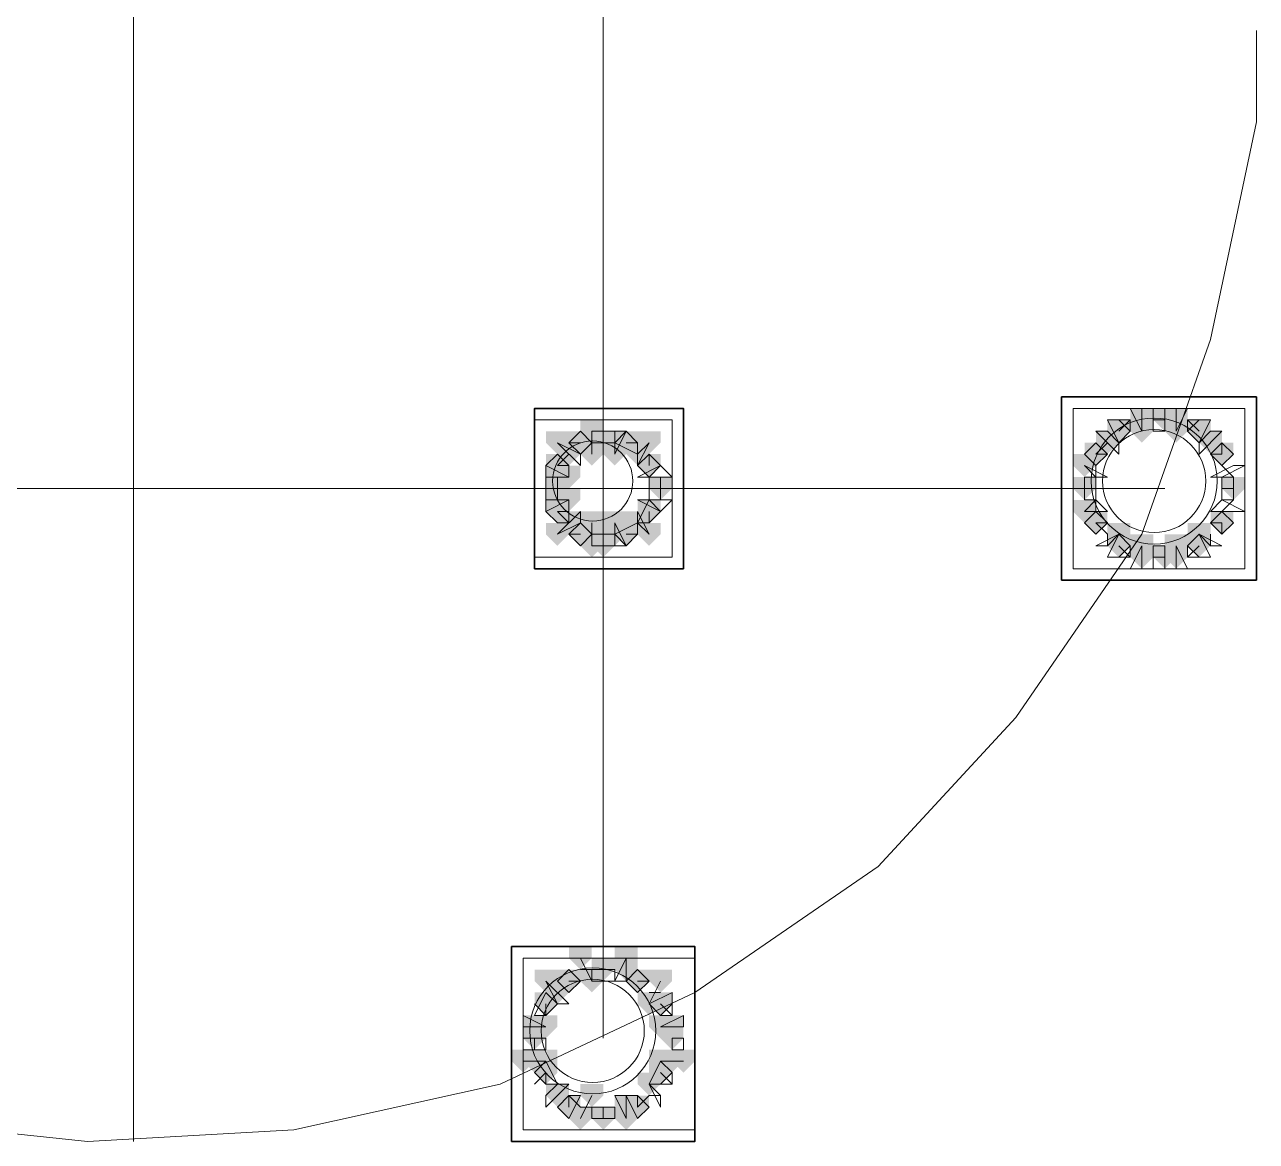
# Model space of a CAD drawing. Header units: millimetres. Extents: x 2315 to 4619, y 1334 to 1897.
# Drawn here: x 3989.43 to 3996, y 1535.71 to 1541.67 of the extents above; entities that cross this region are included whole.
import ezdxf

# ---------------------------------------------------------------- set-up
doc = ezdxf.new("R2010")
doc.units = ezdxf.units.MM
for name, color, linetype, true_color in [('PDF_10', 7, 'Continuous', 0x00b85c), ('PDF_AXIS', 7, 'Continuous', 0x00b85c), ('PDF_柱构件', 7, 'Continuous', 0x00b85c), ('PDF_转运站初步方案', 7, 'Continuous', 0x00b85c)]:
    doc.layers.add(name, color=color, linetype=linetype, true_color=true_color)
doc.layers.add('PDF_中心线层', color=1, linetype='Continuous')
doc.layers.add('PDF_粗实线层', color=7, linetype='Continuous')

msp = doc.modelspace()

# ---------------------------------------------------------------- hatches: boundary and pattern name
at = {"layer": 'PDF_10', "transparency": 33554559}
for points in [[(3995.509, 1539.6195), (3995.448, 1539.6195), (3995.448, 1539.5584), (3995.509, 1539.4974), (3995.5701, 1539.5584), (3995.5701, 1539.6195)], [(3995.509, 1539.6195), (3995.448, 1539.6195), (3995.448, 1539.5584), (3995.509, 1539.4974), (3995.5701, 1539.5584), (3995.5701, 1539.6195)], [(3995.2647, 1539.5584), (3995.2036, 1539.5584), (3995.2036, 1539.4974), (3995.2647, 1539.4363), (3995.3258, 1539.4974), (3995.3258, 1539.5584)], [(3995.2647, 1539.5584), (3995.2036, 1539.5584), (3995.2036, 1539.4974), (3995.2647, 1539.4363), (3995.3258, 1539.4974), (3995.3258, 1539.5584)], [(3995.6923, 1539.5584), (3995.6312, 1539.5584), (3995.6312, 1539.4974), (3995.6923, 1539.4363), (3995.7534, 1539.4974), (3995.7534, 1539.5584)], [(3995.6923, 1539.5584), (3995.6312, 1539.5584), (3995.6312, 1539.4974), (3995.6923, 1539.4363), (3995.7534, 1539.4974), (3995.7534, 1539.5584)], [(3992.3939, 1539.4974), (3992.3328, 1539.4974), (3992.3328, 1539.4363), (3992.3939, 1539.3752), (3992.455, 1539.4363), (3992.455, 1539.4974)], [(3992.3939, 1539.4974), (3992.3328, 1539.4974), (3992.3328, 1539.4363), (3992.3939, 1539.3752), (3992.455, 1539.4363), (3992.455, 1539.4974)], [(3992.3939, 1539.4974), (3992.3328, 1539.4974), (3992.3328, 1539.4363), (3992.3939, 1539.3752), (3992.455, 1539.4363), (3992.455, 1539.4974)], [(3992.5161, 1539.4974), (3992.455, 1539.4974), (3992.455, 1539.4363), (3992.5161, 1539.3752), (3992.5771, 1539.4363), (3992.5771, 1539.4974)], [(3992.5161, 1539.4974), (3992.455, 1539.4974), (3992.455, 1539.4363), (3992.5161, 1539.3752), (3992.5771, 1539.4363), (3992.5771, 1539.4974)], [(3992.6382, 1539.4974), (3992.5771, 1539.4974), (3992.5771, 1539.4363), (3992.6382, 1539.3752), (3992.6993, 1539.4363), (3992.6993, 1539.4974)], [(3992.6382, 1539.4974), (3992.5771, 1539.4974), (3992.5771, 1539.4363), (3992.6382, 1539.3752), (3992.6993, 1539.4363), (3992.6993, 1539.4974)], [(3995.1425, 1539.4363), (3995.0815, 1539.4363), (3995.0815, 1539.3752), (3995.1425, 1539.3141), (3995.2036, 1539.3752), (3995.2036, 1539.4363)], [(3995.1425, 1539.4363), (3995.0815, 1539.4363), (3995.0815, 1539.3752), (3995.1425, 1539.3141), (3995.2036, 1539.3752), (3995.2036, 1539.4363)], [(3995.8144, 1539.4363), (3995.7534, 1539.4363), (3995.7534, 1539.3752), (3995.8144, 1539.3141), (3995.8755, 1539.3752), (3995.8755, 1539.4363)], [(3995.8144, 1539.4363), (3995.7534, 1539.4363), (3995.7534, 1539.3752), (3995.8144, 1539.3141), (3995.8755, 1539.3752), (3995.8755, 1539.4363)], [(3992.2717, 1539.3752), (3992.2107, 1539.3752), (3992.2107, 1539.3141), (3992.2717, 1539.253), (3992.3328, 1539.3141), (3992.3328, 1539.3752)], [(3992.2717, 1539.3752), (3992.2107, 1539.3752), (3992.2107, 1539.3141), (3992.2717, 1539.253), (3992.3328, 1539.3141), (3992.3328, 1539.3752)], [(3992.7604, 1539.3752), (3992.6993, 1539.3752), (3992.6993, 1539.3141), (3992.7604, 1539.253), (3992.8215, 1539.3141), (3992.8215, 1539.3752)], [(3992.7604, 1539.3752), (3992.6993, 1539.3752), (3992.6993, 1539.3141), (3992.7604, 1539.253), (3992.8215, 1539.3141), (3992.8215, 1539.3752)], [(3992.7604, 1539.3752), (3992.6993, 1539.3752), (3992.6993, 1539.3141), (3992.7604, 1539.253), (3992.8215, 1539.3141), (3992.8215, 1539.3752)], [(3992.2717, 1539.253), (3992.2107, 1539.253), (3992.2107, 1539.192), (3992.2717, 1539.1309), (3992.3328, 1539.192), (3992.3328, 1539.253)], [(3992.2717, 1539.253), (3992.2107, 1539.253), (3992.2107, 1539.192), (3992.2717, 1539.1309), (3992.3328, 1539.192), (3992.3328, 1539.253)], [(3992.8215, 1539.253), (3992.7604, 1539.253), (3992.7604, 1539.192), (3992.8215, 1539.1309), (3992.8825, 1539.192), (3992.8825, 1539.253)], [(3992.8215, 1539.253), (3992.7604, 1539.253), (3992.7604, 1539.192), (3992.8215, 1539.1309), (3992.8825, 1539.192), (3992.8825, 1539.253)], [(3995.0815, 1539.253), (3995.0204, 1539.253), (3995.0204, 1539.192), (3995.0815, 1539.1309), (3995.1425, 1539.192), (3995.1425, 1539.253)], [(3995.0815, 1539.253), (3995.0204, 1539.253), (3995.0204, 1539.192), (3995.0815, 1539.1309), (3995.1425, 1539.192), (3995.1425, 1539.253)], [(3995.8755, 1539.253), (3995.8144, 1539.253), (3995.8144, 1539.192), (3995.8755, 1539.1309), (3995.9366, 1539.192), (3995.9366, 1539.253)], [(3995.8755, 1539.253), (3995.8144, 1539.253), (3995.8144, 1539.192), (3995.8755, 1539.1309), (3995.9366, 1539.192), (3995.9366, 1539.253)], [(3992.2717, 1539.1309), (3992.2107, 1539.1309), (3992.2107, 1539.0698), (3992.2717, 1539.0087), (3992.3328, 1539.0698), (3992.3328, 1539.1309)], [(3992.2717, 1539.1309), (3992.2107, 1539.1309), (3992.2107, 1539.0698), (3992.2717, 1539.0087), (3992.3328, 1539.0698), (3992.3328, 1539.1309)], [(3992.7604, 1539.1309), (3992.6993, 1539.1309), (3992.6993, 1539.0698), (3992.7604, 1539.0087), (3992.8215, 1539.0698), (3992.8215, 1539.1309)], [(3992.7604, 1539.1309), (3992.6993, 1539.1309), (3992.6993, 1539.0698), (3992.7604, 1539.0087), (3992.8215, 1539.0698), (3992.8215, 1539.1309)], [(3992.7604, 1539.1309), (3992.6993, 1539.1309), (3992.6993, 1539.0698), (3992.7604, 1539.0087), (3992.8215, 1539.0698), (3992.8215, 1539.1309)], [(3995.1425, 1539.0698), (3995.0815, 1539.0698), (3995.0815, 1539.0087), (3995.1425, 1538.9476), (3995.2036, 1539.0087), (3995.2036, 1539.0698)], [(3995.1425, 1539.0698), (3995.0815, 1539.0698), (3995.0815, 1539.0087), (3995.1425, 1538.9476), (3995.2036, 1539.0087), (3995.2036, 1539.0698)], [(3995.8144, 1539.0698), (3995.7534, 1539.0698), (3995.7534, 1539.0087), (3995.8144, 1538.9476), (3995.8755, 1539.0087), (3995.8755, 1539.0698)], [(3995.8144, 1539.0698), (3995.7534, 1539.0698), (3995.7534, 1539.0087), (3995.8144, 1538.9476), (3995.8755, 1539.0087), (3995.8755, 1539.0698)], [(3992.3939, 1539.0087), (3992.3328, 1539.0087), (3992.3328, 1538.9476), (3992.3939, 1538.8866), (3992.455, 1538.9476), (3992.455, 1539.0087)], [(3992.3939, 1539.0087), (3992.3328, 1539.0087), (3992.3328, 1538.9476), (3992.3939, 1538.8866), (3992.455, 1538.9476), (3992.455, 1539.0087)], [(3992.3939, 1539.0087), (3992.3328, 1539.0087), (3992.3328, 1538.9476), (3992.3939, 1538.8866), (3992.455, 1538.9476), (3992.455, 1539.0087)], [(3992.6382, 1539.0087), (3992.5771, 1539.0087), (3992.5771, 1538.9476), (3992.6382, 1538.8866), (3992.6993, 1538.9476), (3992.6993, 1539.0087)], [(3992.6382, 1539.0087), (3992.5771, 1539.0087), (3992.5771, 1538.9476), (3992.6382, 1538.8866), (3992.6993, 1538.9476), (3992.6993, 1539.0087)], [(3992.5161, 1538.9476), (3992.455, 1538.9476), (3992.455, 1538.8866), (3992.5161, 1538.8255), (3992.5771, 1538.8866), (3992.5771, 1538.9476)], [(3992.5161, 1538.9476), (3992.455, 1538.9476), (3992.455, 1538.8866), (3992.5161, 1538.8255), (3992.5771, 1538.8866), (3992.5771, 1538.9476)], [(3995.2647, 1538.9476), (3995.2036, 1538.9476), (3995.2036, 1538.8866), (3995.2647, 1538.8255), (3995.3258, 1538.8866), (3995.3258, 1538.9476)], [(3995.2647, 1538.9476), (3995.2036, 1538.9476), (3995.2036, 1538.8866), (3995.2647, 1538.8255), (3995.3258, 1538.8866), (3995.3258, 1538.9476)], [(3995.6923, 1538.9476), (3995.6312, 1538.9476), (3995.6312, 1538.8866), (3995.6923, 1538.8255), (3995.7534, 1538.8866), (3995.7534, 1538.9476)], [(3995.6923, 1538.9476), (3995.6312, 1538.9476), (3995.6312, 1538.8866), (3995.6923, 1538.8255), (3995.7534, 1538.8866), (3995.7534, 1538.9476)], [(3995.509, 1538.8866), (3995.448, 1538.8866), (3995.448, 1538.8255), (3995.509, 1538.7644), (3995.5701, 1538.8255), (3995.5701, 1538.8866)], [(3995.509, 1538.8866), (3995.448, 1538.8866), (3995.448, 1538.8255), (3995.509, 1538.7644), (3995.5701, 1538.8255), (3995.5701, 1538.8866)], [(3992.5161, 1536.6876), (3992.455, 1536.6876), (3992.455, 1536.6265), (3992.5161, 1536.5655), (3992.5771, 1536.6265), (3992.5771, 1536.6876)], [(3992.5161, 1536.6876), (3992.455, 1536.6876), (3992.455, 1536.6265), (3992.5161, 1536.5655), (3992.5771, 1536.6265), (3992.5771, 1536.6876)], [(3992.3328, 1536.6265), (3992.2717, 1536.6265), (3992.2717, 1536.5655), (3992.3328, 1536.5044), (3992.3939, 1536.5655), (3992.3939, 1536.6265)], [(3992.3328, 1536.6265), (3992.2717, 1536.6265), (3992.2717, 1536.5655), (3992.3328, 1536.5044), (3992.3939, 1536.5655), (3992.3939, 1536.6265)], [(3992.3328, 1536.6265), (3992.2717, 1536.6265), (3992.2717, 1536.5655), (3992.3328, 1536.5044), (3992.3939, 1536.5655), (3992.3939, 1536.6265)], [(3992.6993, 1536.6265), (3992.6382, 1536.6265), (3992.6382, 1536.5655), (3992.6993, 1536.5044), (3992.7604, 1536.5655), (3992.7604, 1536.6265)], [(3992.6993, 1536.6265), (3992.6382, 1536.6265), (3992.6382, 1536.5655), (3992.6993, 1536.5044), (3992.7604, 1536.5655), (3992.7604, 1536.6265)], [(3992.6993, 1536.6265), (3992.6382, 1536.6265), (3992.6382, 1536.5655), (3992.6993, 1536.5044), (3992.7604, 1536.5655), (3992.7604, 1536.6265)], [(3992.2107, 1536.5044), (3992.1496, 1536.5044), (3992.1496, 1536.4433), (3992.2107, 1536.3822), (3992.2717, 1536.4433), (3992.2717, 1536.5044)], [(3992.2107, 1536.5044), (3992.1496, 1536.5044), (3992.1496, 1536.4433), (3992.2107, 1536.3822), (3992.2717, 1536.4433), (3992.2717, 1536.5044)], [(3992.8215, 1536.5044), (3992.7604, 1536.5044), (3992.7604, 1536.4433), (3992.8215, 1536.3822), (3992.8825, 1536.4433), (3992.8825, 1536.5044)], [(3992.8215, 1536.5044), (3992.7604, 1536.5044), (3992.7604, 1536.4433), (3992.8215, 1536.3822), (3992.8825, 1536.4433), (3992.8825, 1536.5044)], [(3992.1496, 1536.3211), (3992.0885, 1536.3211), (3992.0885, 1536.2601), (3992.1496, 1536.199), (3992.2107, 1536.2601), (3992.2107, 1536.3211)], [(3992.1496, 1536.3211), (3992.0885, 1536.3211), (3992.0885, 1536.2601), (3992.1496, 1536.199), (3992.2107, 1536.2601), (3992.2107, 1536.3211)], [(3992.1496, 1536.3211), (3992.0885, 1536.3211), (3992.0885, 1536.2601), (3992.1496, 1536.199), (3992.2107, 1536.2601), (3992.2107, 1536.3211)], [(3992.8825, 1536.3211), (3992.8215, 1536.3211), (3992.8215, 1536.2601), (3992.8825, 1536.199), (3992.9436, 1536.2601), (3992.9436, 1536.3211)], [(3992.8825, 1536.3211), (3992.8215, 1536.3211), (3992.8215, 1536.2601), (3992.8825, 1536.199), (3992.9436, 1536.2601), (3992.9436, 1536.3211)], [(3992.2107, 1536.1379), (3992.1496, 1536.1379), (3992.1496, 1536.0768), (3992.2107, 1536.0157), (3992.2717, 1536.0768), (3992.2717, 1536.1379)], [(3992.2107, 1536.1379), (3992.1496, 1536.1379), (3992.1496, 1536.0768), (3992.2107, 1536.0157), (3992.2717, 1536.0768), (3992.2717, 1536.1379)], [(3992.8215, 1536.1379), (3992.7604, 1536.1379), (3992.7604, 1536.0768), (3992.8215, 1536.0157), (3992.8825, 1536.0768), (3992.8825, 1536.1379)], [(3992.8215, 1536.1379), (3992.7604, 1536.1379), (3992.7604, 1536.0768), (3992.8215, 1536.0157), (3992.8825, 1536.0768), (3992.8825, 1536.1379)], [(3992.3328, 1535.9547), (3992.2717, 1535.9547), (3992.2717, 1535.8936), (3992.3328, 1535.8325), (3992.3939, 1535.8936), (3992.3939, 1535.9547)], [(3992.3328, 1535.9547), (3992.2717, 1535.9547), (3992.2717, 1535.8936), (3992.3328, 1535.8325), (3992.3939, 1535.8936), (3992.3939, 1535.9547)], [(3992.6993, 1535.9547), (3992.6382, 1535.9547), (3992.6382, 1535.8936), (3992.6993, 1535.8325), (3992.7604, 1535.8936), (3992.7604, 1535.9547)], [(3992.6993, 1535.9547), (3992.6382, 1535.9547), (3992.6382, 1535.8936), (3992.6993, 1535.8325), (3992.7604, 1535.8936), (3992.7604, 1535.9547)], [(3992.5161, 1535.8936), (3992.455, 1535.8936), (3992.455, 1535.8325), (3992.5161, 1535.7714), (3992.5771, 1535.8325), (3992.5771, 1535.8936)], [(3992.5161, 1535.8936), (3992.455, 1535.8936), (3992.455, 1535.8325), (3992.5161, 1535.7714), (3992.5771, 1535.8325), (3992.5771, 1535.8936)]]:
    msp.add_hatch(color=256, dxfattribs=at).paths.add_polyline_path(points)
at = {"layer": 'PDF_柱构件', "transparency": 33554559}
for points in [[(3995.3869, 1539.6195), (3995.3258, 1539.6195), (3995.3258, 1539.5584), (3995.3869, 1539.4974), (3995.448, 1539.5584), (3995.448, 1539.6195)], [(3995.5701, 1539.6195), (3995.509, 1539.6195), (3995.509, 1539.5584), (3995.5701, 1539.4974), (3995.6312, 1539.5584), (3995.6312, 1539.6195)], [(3992.455, 1539.5584), (3992.3939, 1539.5584), (3992.3939, 1539.4974), (3992.455, 1539.4363), (3992.5161, 1539.4974), (3992.5161, 1539.5584)], [(3995.3869, 1539.5584), (3995.3258, 1539.5584), (3995.3258, 1539.4974), (3995.3869, 1539.4363), (3995.448, 1539.4974), (3995.448, 1539.5584)], [(3995.5701, 1539.5584), (3995.509, 1539.5584), (3995.509, 1539.4974), (3995.5701, 1539.4363), (3995.6312, 1539.4974), (3995.6312, 1539.5584)], [(3992.2717, 1539.4974), (3992.2107, 1539.4974), (3992.2107, 1539.4363), (3992.2717, 1539.3752), (3992.3328, 1539.4363), (3992.3328, 1539.4974)], [(3992.455, 1539.4974), (3992.3939, 1539.4974), (3992.3939, 1539.4363), (3992.455, 1539.3752), (3992.5161, 1539.4363), (3992.5161, 1539.4974)], [(3992.5771, 1539.4974), (3992.5161, 1539.4974), (3992.5161, 1539.4363), (3992.5771, 1539.3752), (3992.6382, 1539.4363), (3992.6382, 1539.4974)], [(3992.7604, 1539.4974), (3992.6993, 1539.4974), (3992.6993, 1539.4363), (3992.7604, 1539.3752), (3992.8215, 1539.4363), (3992.8215, 1539.4974)], [(3995.2036, 1539.4974), (3995.1425, 1539.4974), (3995.1425, 1539.4363), (3995.2036, 1539.3752), (3995.2647, 1539.4363), (3995.2647, 1539.4974)], [(3995.7534, 1539.4974), (3995.6923, 1539.4974), (3995.6923, 1539.4363), (3995.7534, 1539.3752), (3995.8144, 1539.4363), (3995.8144, 1539.4974)], [(3992.3328, 1539.4363), (3992.2717, 1539.4363), (3992.2717, 1539.3752), (3992.3328, 1539.3141), (3992.3939, 1539.3752), (3992.3939, 1539.4363)], [(3992.455, 1539.4363), (3992.3939, 1539.4363), (3992.3939, 1539.3752), (3992.455, 1539.3141), (3992.5161, 1539.3752), (3992.5161, 1539.4363)], [(3992.5771, 1539.4363), (3992.5161, 1539.4363), (3992.5161, 1539.3752), (3992.5771, 1539.3141), (3992.6382, 1539.3752), (3992.6382, 1539.4363)], [(3992.6993, 1539.4363), (3992.6382, 1539.4363), (3992.6382, 1539.3752), (3992.6993, 1539.3141), (3992.7604, 1539.3752), (3992.7604, 1539.4363)], [(3995.0815, 1539.3752), (3995.0204, 1539.3752), (3995.0204, 1539.3141), (3995.0815, 1539.253), (3995.1425, 1539.3141), (3995.1425, 1539.3752)], [(3992.2717, 1539.3141), (3992.2107, 1539.3141), (3992.2107, 1539.253), (3992.2717, 1539.192), (3992.3328, 1539.253), (3992.3328, 1539.3141)], [(3992.3328, 1539.3141), (3992.2717, 1539.3141), (3992.2717, 1539.253), (3992.3328, 1539.192), (3992.3939, 1539.253), (3992.3939, 1539.3141)], [(3992.2717, 1539.192), (3992.2107, 1539.192), (3992.2107, 1539.1309), (3992.2717, 1539.0698), (3992.3328, 1539.1309), (3992.3328, 1539.192)], [(3992.3328, 1539.192), (3992.2717, 1539.192), (3992.2717, 1539.1309), (3992.3328, 1539.0698), (3992.3939, 1539.1309), (3992.3939, 1539.192)], [(3995.0815, 1539.1309), (3995.0204, 1539.1309), (3995.0204, 1539.0698), (3995.0815, 1539.0087), (3995.1425, 1539.0698), (3995.1425, 1539.1309)], [(3992.3328, 1539.0698), (3992.2717, 1539.0698), (3992.2717, 1539.0087), (3992.3328, 1538.9476), (3992.3939, 1539.0087), (3992.3939, 1539.0698)], [(3992.455, 1539.0698), (3992.3939, 1539.0698), (3992.3939, 1539.0087), (3992.455, 1538.9476), (3992.5161, 1539.0087), (3992.5161, 1539.0698)], [(3992.5771, 1539.0698), (3992.5161, 1539.0698), (3992.5161, 1539.0087), (3992.5771, 1538.9476), (3992.6382, 1539.0087), (3992.6382, 1539.0698)], [(3992.6993, 1539.0698), (3992.6382, 1539.0698), (3992.6382, 1539.0087), (3992.6993, 1538.9476), (3992.7604, 1539.0087), (3992.7604, 1539.0698)], [(3992.2717, 1539.0087), (3992.2107, 1539.0087), (3992.2107, 1538.9476), (3992.2717, 1538.8866), (3992.3328, 1538.9476), (3992.3328, 1539.0087)], [(3992.455, 1539.0087), (3992.3939, 1539.0087), (3992.3939, 1538.9476), (3992.455, 1538.8866), (3992.5161, 1538.9476), (3992.5161, 1539.0087)], [(3992.5771, 1539.0087), (3992.5161, 1539.0087), (3992.5161, 1538.9476), (3992.5771, 1538.8866), (3992.6382, 1538.9476), (3992.6382, 1539.0087)], [(3992.7604, 1539.0087), (3992.6993, 1539.0087), (3992.6993, 1538.9476), (3992.7604, 1538.8866), (3992.8215, 1538.9476), (3992.8215, 1539.0087)], [(3995.2647, 1539.0087), (3995.2036, 1539.0087), (3995.2036, 1538.9476), (3995.2647, 1538.8866), (3995.3258, 1538.9476), (3995.3258, 1539.0087)], [(3995.6923, 1539.0087), (3995.6312, 1539.0087), (3995.6312, 1538.9476), (3995.6923, 1538.8866), (3995.7534, 1538.9476), (3995.7534, 1539.0087)], [(3992.455, 1538.9476), (3992.3939, 1538.9476), (3992.3939, 1538.8866), (3992.455, 1538.8255), (3992.5161, 1538.8866), (3992.5161, 1538.9476)], [(3995.3869, 1538.9476), (3995.3258, 1538.9476), (3995.3258, 1538.8866), (3995.3869, 1538.8255), (3995.448, 1538.8866), (3995.448, 1538.9476)], [(3995.5701, 1538.9476), (3995.509, 1538.9476), (3995.509, 1538.8866), (3995.5701, 1538.8255), (3995.6312, 1538.8866), (3995.6312, 1538.9476)], [(3995.3869, 1538.8866), (3995.3258, 1538.8866), (3995.3258, 1538.8255), (3995.3869, 1538.7644), (3995.448, 1538.8255), (3995.448, 1538.8866)], [(3995.5701, 1538.8866), (3995.509, 1538.8866), (3995.509, 1538.8255), (3995.5701, 1538.7644), (3995.6312, 1538.8255), (3995.6312, 1538.8866)], [(3992.3939, 1536.7487), (3992.3328, 1536.7487), (3992.3328, 1536.6876), (3992.3939, 1536.6265), (3992.455, 1536.6876), (3992.455, 1536.7487)], [(3992.6382, 1536.7487), (3992.5771, 1536.7487), (3992.5771, 1536.6876), (3992.6382, 1536.6265), (3992.6993, 1536.6876), (3992.6993, 1536.7487)], [(3992.6382, 1536.6876), (3992.5771, 1536.6876), (3992.5771, 1536.6265), (3992.6382, 1536.5655), (3992.6993, 1536.6265), (3992.6993, 1536.6876)], [(3992.2107, 1536.6265), (3992.1496, 1536.6265), (3992.1496, 1536.5655), (3992.2107, 1536.5044), (3992.2717, 1536.5655), (3992.2717, 1536.6265)], [(3992.2717, 1536.5655), (3992.2107, 1536.5655), (3992.2107, 1536.5044), (3992.2717, 1536.4433), (3992.3328, 1536.5044), (3992.3328, 1536.5655)], [(3992.455, 1536.6265), (3992.3939, 1536.6265), (3992.3939, 1536.5655), (3992.455, 1536.5044), (3992.5161, 1536.5655), (3992.5161, 1536.6265)], [(3992.8215, 1536.6265), (3992.7604, 1536.6265), (3992.7604, 1536.5655), (3992.8215, 1536.5044), (3992.8825, 1536.5655), (3992.8825, 1536.6265)], [(3992.7604, 1536.5044), (3992.6993, 1536.5044), (3992.6993, 1536.4433), (3992.7604, 1536.3822), (3992.8215, 1536.4433), (3992.8215, 1536.5044)], [(3992.1496, 1536.3822), (3992.0885, 1536.3822), (3992.0885, 1536.3211), (3992.1496, 1536.2601), (3992.2107, 1536.3211), (3992.2107, 1536.3822)], [(3992.2107, 1536.3822), (3992.1496, 1536.3822), (3992.1496, 1536.3211), (3992.2107, 1536.2601), (3992.2717, 1536.3211), (3992.2717, 1536.3822)], [(3992.8215, 1536.3822), (3992.7604, 1536.3822), (3992.7604, 1536.3211), (3992.8215, 1536.2601), (3992.8825, 1536.3211), (3992.8825, 1536.3822)], [(3992.8825, 1536.3822), (3992.8215, 1536.3822), (3992.8215, 1536.3211), (3992.8825, 1536.2601), (3992.9436, 1536.3211), (3992.9436, 1536.3822)], [(3992.0885, 1536.199), (3992.0274, 1536.199), (3992.0274, 1536.1379), (3992.0885, 1536.0768), (3992.1496, 1536.1379), (3992.1496, 1536.199)], [(3992.1496, 1536.199), (3992.0885, 1536.199), (3992.0885, 1536.1379), (3992.1496, 1536.0768), (3992.2107, 1536.1379), (3992.2107, 1536.199)], [(3992.2107, 1536.199), (3992.1496, 1536.199), (3992.1496, 1536.1379), (3992.2107, 1536.0768), (3992.2717, 1536.1379), (3992.2717, 1536.199)], [(3992.8215, 1536.199), (3992.7604, 1536.199), (3992.7604, 1536.1379), (3992.8215, 1536.0768), (3992.8825, 1536.1379), (3992.8825, 1536.199)], [(3992.8825, 1536.199), (3992.8215, 1536.199), (3992.8215, 1536.1379), (3992.8825, 1536.0768), (3992.9436, 1536.1379), (3992.9436, 1536.199)], [(3992.9436, 1536.199), (3992.8825, 1536.199), (3992.8825, 1536.1379), (3992.9436, 1536.0768), (3993.0047, 1536.1379), (3993.0047, 1536.199)], [(3992.7604, 1536.0768), (3992.6993, 1536.0768), (3992.6993, 1536.0157), (3992.7604, 1535.9547), (3992.8215, 1536.0157), (3992.8215, 1536.0768)], [(3992.2717, 1536.0157), (3992.2107, 1536.0157), (3992.2107, 1535.9547), (3992.2717, 1535.8936), (3992.3328, 1535.9547), (3992.3328, 1536.0157)], [(3992.455, 1536.0157), (3992.3939, 1536.0157), (3992.3939, 1535.9547), (3992.455, 1535.8936), (3992.5161, 1535.9547), (3992.5161, 1536.0157)], [(3992.6382, 1535.9547), (3992.5771, 1535.9547), (3992.5771, 1535.8936), (3992.6382, 1535.8325), (3992.6993, 1535.8936), (3992.6993, 1535.9547)], [(3992.3939, 1535.8936), (3992.3328, 1535.8936), (3992.3328, 1535.8325), (3992.3939, 1535.7714), (3992.455, 1535.8325), (3992.455, 1535.8936)], [(3992.6382, 1535.8936), (3992.5771, 1535.8936), (3992.5771, 1535.8325), (3992.6382, 1535.7714), (3992.6993, 1535.8325), (3992.6993, 1535.8936)]]:
    msp.add_hatch(color=256, dxfattribs=at).paths.add_polyline_path(points)
at = {"layer": 'PDF_转运站初步方案', "transparency": 33554559}
for points in [[(3995.509, 1539.6195), (3995.448, 1539.6195), (3995.448, 1539.5584), (3995.509, 1539.4974), (3995.5701, 1539.5584), (3995.5701, 1539.6195)], [(3995.509, 1539.6195), (3995.448, 1539.6195), (3995.448, 1539.5584), (3995.509, 1539.4974), (3995.5701, 1539.5584), (3995.5701, 1539.6195)], [(3995.2647, 1539.5584), (3995.2036, 1539.5584), (3995.2036, 1539.4974), (3995.2647, 1539.4363), (3995.3258, 1539.4974), (3995.3258, 1539.5584)], [(3995.2647, 1539.5584), (3995.2036, 1539.5584), (3995.2036, 1539.4974), (3995.2647, 1539.4363), (3995.3258, 1539.4974), (3995.3258, 1539.5584)], [(3995.6923, 1539.5584), (3995.6312, 1539.5584), (3995.6312, 1539.4974), (3995.6923, 1539.4363), (3995.7534, 1539.4974), (3995.7534, 1539.5584)], [(3995.6923, 1539.5584), (3995.6312, 1539.5584), (3995.6312, 1539.4974), (3995.6923, 1539.4363), (3995.7534, 1539.4974), (3995.7534, 1539.5584)], [(3992.3939, 1539.4974), (3992.3328, 1539.4974), (3992.3328, 1539.4363), (3992.3939, 1539.3752), (3992.455, 1539.4363), (3992.455, 1539.4974)], [(3992.3939, 1539.4974), (3992.3328, 1539.4974), (3992.3328, 1539.4363), (3992.3939, 1539.3752), (3992.455, 1539.4363), (3992.455, 1539.4974)], [(3992.5161, 1539.4974), (3992.455, 1539.4974), (3992.455, 1539.4363), (3992.5161, 1539.3752), (3992.5771, 1539.4363), (3992.5771, 1539.4974)], [(3992.5161, 1539.4974), (3992.455, 1539.4974), (3992.455, 1539.4363), (3992.5161, 1539.3752), (3992.5771, 1539.4363), (3992.5771, 1539.4974)], [(3992.6382, 1539.4974), (3992.5771, 1539.4974), (3992.5771, 1539.4363), (3992.6382, 1539.3752), (3992.6993, 1539.4363), (3992.6993, 1539.4974)], [(3992.6382, 1539.4974), (3992.5771, 1539.4974), (3992.5771, 1539.4363), (3992.6382, 1539.3752), (3992.6993, 1539.4363), (3992.6993, 1539.4974)], [(3995.1425, 1539.4363), (3995.0815, 1539.4363), (3995.0815, 1539.3752), (3995.1425, 1539.3141), (3995.2036, 1539.3752), (3995.2036, 1539.4363)], [(3995.1425, 1539.4363), (3995.0815, 1539.4363), (3995.0815, 1539.3752), (3995.1425, 1539.3141), (3995.2036, 1539.3752), (3995.2036, 1539.4363)], [(3995.8144, 1539.4363), (3995.7534, 1539.4363), (3995.7534, 1539.3752), (3995.8144, 1539.3141), (3995.8755, 1539.3752), (3995.8755, 1539.4363)], [(3995.8144, 1539.4363), (3995.7534, 1539.4363), (3995.7534, 1539.3752), (3995.8144, 1539.3141), (3995.8755, 1539.3752), (3995.8755, 1539.4363)], [(3992.2717, 1539.3752), (3992.2107, 1539.3752), (3992.2107, 1539.3141), (3992.2717, 1539.253), (3992.3328, 1539.3141), (3992.3328, 1539.3752)], [(3992.2717, 1539.3752), (3992.2107, 1539.3752), (3992.2107, 1539.3141), (3992.2717, 1539.253), (3992.3328, 1539.3141), (3992.3328, 1539.3752)], [(3992.7604, 1539.3752), (3992.6993, 1539.3752), (3992.6993, 1539.3141), (3992.7604, 1539.253), (3992.8215, 1539.3141), (3992.8215, 1539.3752)], [(3992.7604, 1539.3752), (3992.6993, 1539.3752), (3992.6993, 1539.3141), (3992.7604, 1539.253), (3992.8215, 1539.3141), (3992.8215, 1539.3752)], [(3992.2717, 1539.253), (3992.2107, 1539.253), (3992.2107, 1539.192), (3992.2717, 1539.1309), (3992.3328, 1539.192), (3992.3328, 1539.253)], [(3992.2717, 1539.253), (3992.2107, 1539.253), (3992.2107, 1539.192), (3992.2717, 1539.1309), (3992.3328, 1539.192), (3992.3328, 1539.253)], [(3992.8215, 1539.253), (3992.7604, 1539.253), (3992.7604, 1539.192), (3992.8215, 1539.1309), (3992.8825, 1539.192), (3992.8825, 1539.253)], [(3992.8215, 1539.253), (3992.7604, 1539.253), (3992.7604, 1539.192), (3992.8215, 1539.1309), (3992.8825, 1539.192), (3992.8825, 1539.253)], [(3995.0815, 1539.253), (3995.0204, 1539.253), (3995.0204, 1539.192), (3995.0815, 1539.1309), (3995.1425, 1539.192), (3995.1425, 1539.253)], [(3995.0815, 1539.253), (3995.0204, 1539.253), (3995.0204, 1539.192), (3995.0815, 1539.1309), (3995.1425, 1539.192), (3995.1425, 1539.253)], [(3995.8755, 1539.253), (3995.8144, 1539.253), (3995.8144, 1539.192), (3995.8755, 1539.1309), (3995.9366, 1539.192), (3995.9366, 1539.253)], [(3995.8755, 1539.253), (3995.8144, 1539.253), (3995.8144, 1539.192), (3995.8755, 1539.1309), (3995.9366, 1539.192), (3995.9366, 1539.253)], [(3992.2717, 1539.1309), (3992.2107, 1539.1309), (3992.2107, 1539.0698), (3992.2717, 1539.0087), (3992.3328, 1539.0698), (3992.3328, 1539.1309)], [(3992.2717, 1539.1309), (3992.2107, 1539.1309), (3992.2107, 1539.0698), (3992.2717, 1539.0087), (3992.3328, 1539.0698), (3992.3328, 1539.1309)], [(3992.7604, 1539.1309), (3992.6993, 1539.1309), (3992.6993, 1539.0698), (3992.7604, 1539.0087), (3992.8215, 1539.0698), (3992.8215, 1539.1309)], [(3992.7604, 1539.1309), (3992.6993, 1539.1309), (3992.6993, 1539.0698), (3992.7604, 1539.0087), (3992.8215, 1539.0698), (3992.8215, 1539.1309)], [(3995.1425, 1539.0698), (3995.0815, 1539.0698), (3995.0815, 1539.0087), (3995.1425, 1538.9476), (3995.2036, 1539.0087), (3995.2036, 1539.0698)], [(3995.1425, 1539.0698), (3995.0815, 1539.0698), (3995.0815, 1539.0087), (3995.1425, 1538.9476), (3995.2036, 1539.0087), (3995.2036, 1539.0698)], [(3995.8144, 1539.0698), (3995.7534, 1539.0698), (3995.7534, 1539.0087), (3995.8144, 1538.9476), (3995.8755, 1539.0087), (3995.8755, 1539.0698)], [(3995.8144, 1539.0698), (3995.7534, 1539.0698), (3995.7534, 1539.0087), (3995.8144, 1538.9476), (3995.8755, 1539.0087), (3995.8755, 1539.0698)], [(3992.3939, 1539.0087), (3992.3328, 1539.0087), (3992.3328, 1538.9476), (3992.3939, 1538.8866), (3992.455, 1538.9476), (3992.455, 1539.0087)], [(3992.3939, 1539.0087), (3992.3328, 1539.0087), (3992.3328, 1538.9476), (3992.3939, 1538.8866), (3992.455, 1538.9476), (3992.455, 1539.0087)], [(3992.6382, 1539.0087), (3992.5771, 1539.0087), (3992.5771, 1538.9476), (3992.6382, 1538.8866), (3992.6993, 1538.9476), (3992.6993, 1539.0087)], [(3992.6382, 1539.0087), (3992.5771, 1539.0087), (3992.5771, 1538.9476), (3992.6382, 1538.8866), (3992.6993, 1538.9476), (3992.6993, 1539.0087)], [(3992.5161, 1538.9476), (3992.455, 1538.9476), (3992.455, 1538.8866), (3992.5161, 1538.8255), (3992.5771, 1538.8866), (3992.5771, 1538.9476)], [(3992.5161, 1538.9476), (3992.455, 1538.9476), (3992.455, 1538.8866), (3992.5161, 1538.8255), (3992.5771, 1538.8866), (3992.5771, 1538.9476)], [(3995.2647, 1538.9476), (3995.2036, 1538.9476), (3995.2036, 1538.8866), (3995.2647, 1538.8255), (3995.3258, 1538.8866), (3995.3258, 1538.9476)], [(3995.2647, 1538.9476), (3995.2036, 1538.9476), (3995.2036, 1538.8866), (3995.2647, 1538.8255), (3995.3258, 1538.8866), (3995.3258, 1538.9476)], [(3995.6923, 1538.9476), (3995.6312, 1538.9476), (3995.6312, 1538.8866), (3995.6923, 1538.8255), (3995.7534, 1538.8866), (3995.7534, 1538.9476)], [(3995.6923, 1538.9476), (3995.6312, 1538.9476), (3995.6312, 1538.8866), (3995.6923, 1538.8255), (3995.7534, 1538.8866), (3995.7534, 1538.9476)], [(3995.509, 1538.8866), (3995.448, 1538.8866), (3995.448, 1538.8255), (3995.509, 1538.7644), (3995.5701, 1538.8255), (3995.5701, 1538.8866)], [(3995.509, 1538.8866), (3995.448, 1538.8866), (3995.448, 1538.8255), (3995.509, 1538.7644), (3995.5701, 1538.8255), (3995.5701, 1538.8866)], [(3992.5161, 1536.6876), (3992.455, 1536.6876), (3992.455, 1536.6265), (3992.5161, 1536.5655), (3992.5771, 1536.6265), (3992.5771, 1536.6876)], [(3992.5161, 1536.6876), (3992.455, 1536.6876), (3992.455, 1536.6265), (3992.5161, 1536.5655), (3992.5771, 1536.6265), (3992.5771, 1536.6876)], [(3992.3328, 1536.6265), (3992.2717, 1536.6265), (3992.2717, 1536.5655), (3992.3328, 1536.5044), (3992.3939, 1536.5655), (3992.3939, 1536.6265)], [(3992.3328, 1536.6265), (3992.2717, 1536.6265), (3992.2717, 1536.5655), (3992.3328, 1536.5044), (3992.3939, 1536.5655), (3992.3939, 1536.6265)], [(3992.6993, 1536.6265), (3992.6382, 1536.6265), (3992.6382, 1536.5655), (3992.6993, 1536.5044), (3992.7604, 1536.5655), (3992.7604, 1536.6265)], [(3992.6993, 1536.6265), (3992.6382, 1536.6265), (3992.6382, 1536.5655), (3992.6993, 1536.5044), (3992.7604, 1536.5655), (3992.7604, 1536.6265)], [(3992.2107, 1536.5044), (3992.1496, 1536.5044), (3992.1496, 1536.4433), (3992.2107, 1536.3822), (3992.2717, 1536.4433), (3992.2717, 1536.5044)], [(3992.2107, 1536.5044), (3992.1496, 1536.5044), (3992.1496, 1536.4433), (3992.2107, 1536.3822), (3992.2717, 1536.4433), (3992.2717, 1536.5044)], [(3992.8215, 1536.5044), (3992.7604, 1536.5044), (3992.7604, 1536.4433), (3992.8215, 1536.3822), (3992.8825, 1536.4433), (3992.8825, 1536.5044)], [(3992.8215, 1536.5044), (3992.7604, 1536.5044), (3992.7604, 1536.4433), (3992.8215, 1536.3822), (3992.8825, 1536.4433), (3992.8825, 1536.5044)], [(3992.1496, 1536.3211), (3992.0885, 1536.3211), (3992.0885, 1536.2601), (3992.1496, 1536.199), (3992.2107, 1536.2601), (3992.2107, 1536.3211)], [(3992.1496, 1536.3211), (3992.0885, 1536.3211), (3992.0885, 1536.2601), (3992.1496, 1536.199), (3992.2107, 1536.2601), (3992.2107, 1536.3211)], [(3992.8825, 1536.3211), (3992.8215, 1536.3211), (3992.8215, 1536.2601), (3992.8825, 1536.199), (3992.9436, 1536.2601), (3992.9436, 1536.3211)], [(3992.8825, 1536.3211), (3992.8215, 1536.3211), (3992.8215, 1536.2601), (3992.8825, 1536.199), (3992.9436, 1536.2601), (3992.9436, 1536.3211)], [(3992.2107, 1536.1379), (3992.1496, 1536.1379), (3992.1496, 1536.0768), (3992.2107, 1536.0157), (3992.2717, 1536.0768), (3992.2717, 1536.1379)], [(3992.2107, 1536.1379), (3992.1496, 1536.1379), (3992.1496, 1536.0768), (3992.2107, 1536.0157), (3992.2717, 1536.0768), (3992.2717, 1536.1379)], [(3992.8215, 1536.1379), (3992.7604, 1536.1379), (3992.7604, 1536.0768), (3992.8215, 1536.0157), (3992.8825, 1536.0768), (3992.8825, 1536.1379)], [(3992.8215, 1536.1379), (3992.7604, 1536.1379), (3992.7604, 1536.0768), (3992.8215, 1536.0157), (3992.8825, 1536.0768), (3992.8825, 1536.1379)], [(3992.3328, 1535.9547), (3992.2717, 1535.9547), (3992.2717, 1535.8936), (3992.3328, 1535.8325), (3992.3939, 1535.8936), (3992.3939, 1535.9547)], [(3992.3328, 1535.9547), (3992.2717, 1535.9547), (3992.2717, 1535.8936), (3992.3328, 1535.8325), (3992.3939, 1535.8936), (3992.3939, 1535.9547)], [(3992.6993, 1535.9547), (3992.6382, 1535.9547), (3992.6382, 1535.8936), (3992.6993, 1535.8325), (3992.7604, 1535.8936), (3992.7604, 1535.9547)], [(3992.6993, 1535.9547), (3992.6382, 1535.9547), (3992.6382, 1535.8936), (3992.6993, 1535.8325), (3992.7604, 1535.8936), (3992.7604, 1535.9547)], [(3992.5161, 1535.8936), (3992.455, 1535.8936), (3992.455, 1535.8325), (3992.5161, 1535.7714), (3992.5771, 1535.8325), (3992.5771, 1535.8936)], [(3992.5161, 1535.8936), (3992.455, 1535.8936), (3992.455, 1535.8325), (3992.5161, 1535.7714), (3992.5771, 1535.8325), (3992.5771, 1535.8936)]]:
    msp.add_hatch(color=256, dxfattribs=at).paths.add_polyline_path(points)

# ---------------------------------------------------------------- linework, layer by layer
at = {"layer": 'PDF_10', "lineweight": 18}
for points in [[(3995.448, 1539.5584), (3995.509, 1539.5584), (3995.509, 1539.6195)], [(3995.2647, 1539.4974), (3995.3258, 1539.5584)], [(3995.3258, 1539.4974), (3995.2647, 1539.5584)], [(3995.6312, 1539.5584), (3995.6923, 1539.4974)], [(3995.6312, 1539.4974), (3995.6923, 1539.5584)], [(3992.5161, 1539.4974), (3992.5161, 1539.4363), (3992.5771, 1539.4363)], [(3992.3328, 1539.4363), (3992.3939, 1539.4363)], [(3992.6993, 1539.4363), (3992.6382, 1539.4363), (3992.6993, 1539.4363)], [(3995.2036, 1539.3752), (3995.1425, 1539.3752), (3995.2036, 1539.4363)], [(3995.8144, 1539.4363), (3995.8144, 1539.3752), (3995.7534, 1539.3752)], [(3992.3328, 1539.3141), (3992.2717, 1539.3141), (3992.3328, 1539.3752)], [(3992.7604, 1539.3752), (3992.7604, 1539.3141)], [(3992.2717, 1539.192), (3992.2107, 1539.192)], [(3992.2717, 1539.1309), (3992.2717, 1539.253)], [(3992.7604, 1539.192), (3992.8215, 1539.192)], [(3992.8215, 1539.253), (3992.8215, 1539.1309)], [(3995.0815, 1539.1309), (3995.0815, 1539.253)], [(3995.1425, 1539.192), (3995.0815, 1539.192)], [(3995.8144, 1539.192), (3995.8755, 1539.192)], [(3995.8755, 1539.253), (3995.8755, 1539.1309)], [(3992.3328, 1539.0087), (3992.2717, 1539.0698), (3992.3328, 1539.0698)], [(3992.7604, 1539.0698), (3992.7604, 1539.0087)], [(3995.2036, 1538.9476), (3995.1425, 1539.0087), (3995.2036, 1539.0087)], [(3995.7534, 1539.0087), (3995.8144, 1539.0087), (3995.8144, 1538.9476)], [(3992.3939, 1538.9476), (3992.3328, 1538.9476)], [(3992.5771, 1538.8866), (3992.5161, 1538.8866), (3992.5161, 1538.9476)], [(3992.6993, 1538.9476), (3992.6382, 1538.9476), (3992.6993, 1538.9476)], [(3995.3258, 1538.8255), (3995.2647, 1538.8866)], [(3995.3258, 1538.8866), (3995.2647, 1538.8255)], [(3995.6923, 1538.8866), (3995.6312, 1538.8255)], [(3995.6312, 1538.8866), (3995.6923, 1538.8255)], [(3995.509, 1538.7644), (3995.509, 1538.8255), (3995.448, 1538.8255)], [(3992.3939, 1536.5655), (3992.3328, 1536.5655)], [(3992.5771, 1536.6265), (3992.5161, 1536.6265), (3992.5161, 1536.5655)], [(3992.7604, 1536.5655), (3992.6993, 1536.5655)], [(3992.2107, 1536.4433), (3992.2107, 1536.3822), (3992.1496, 1536.4433)], [(3992.8825, 1536.3822), (3992.8215, 1536.4433)], [(3992.8215, 1536.3822), (3992.8825, 1536.4433)], [(3992.1496, 1536.2601), (3992.1496, 1536.199)], [(3992.8825, 1536.199), (3992.8825, 1536.2601), (3992.9436, 1536.2601)], [(3992.1496, 1536.0157), (3992.2107, 1536.0768), (3992.2107, 1536.0157)], [(3992.8215, 1536.0157), (3992.8825, 1536.0768)], [(3992.8215, 1536.0768), (3992.8825, 1536.0157)], [(3992.3328, 1535.8936), (3992.3328, 1535.9547), (3992.3939, 1535.8936)], [(3992.6993, 1535.9547), (3992.6993, 1535.8936), (3992.7604, 1535.9547)], [(3992.5161, 1535.8936), (3992.5161, 1535.8325), (3992.5771, 1535.8325)]]:
    msp.add_lwpolyline(points, dxfattribs=at)
at = {"layer": 'PDF_AXIS', "lineweight": 18}
for points in [[(3995.9366, 1538.7644), (3995.9366, 1539.6195), (3995.0204, 1539.6195), (3995.0204, 1538.7644)], [(3992.8825, 1538.8255), (3992.8825, 1539.5584), (3992.1496, 1539.5584), (3992.1496, 1538.8255)], [(3992.0885, 1535.7714), (3992.0885, 1536.6876), (3993.0047, 1536.6876), (3993.0047, 1535.7714)]]:
    msp.add_lwpolyline(points, close=True, dxfattribs=at)
at = {"layer": 'PDF_中心线层', "color": 112, "lineweight": 18, "true_color": 0x00b85c}
msp.add_lwpolyline([(3990.0117, 1535.7103), (3990.0117, 1547.6822)], close=True, dxfattribs=at)
for points in [[(3992.5161, 1547.1325), (3992.5161, 1536.2601)], [(3995.9977, 1541.6352), (3995.9977, 1541.1466), (3995.7534, 1539.986), (3995.3869, 1538.9476), (3994.715, 1537.9703), (3993.982, 1537.1763), (3993.0047, 1536.5044), (3991.9663, 1536.0157), (3990.8669, 1535.7714), (3989.7674, 1535.7103), (3988.6069, 1535.8325), (3987.5074, 1536.2601), (3987.0188, 1536.5655)], [(3995.509, 1539.192), (3984.5755, 1539.192)]]:
    msp.add_lwpolyline(points, dxfattribs=at)
at = {"layer": 'PDF_柱构件', "lineweight": 18}
for points in [[(3995.3258, 1539.6195), (3995.3869, 1539.4974), (3995.3869, 1539.6195)], [(3995.448, 1539.4974), (3995.509, 1539.4974), (3995.509, 1539.6195), (3995.448, 1539.6195)], [(3995.5701, 1539.6195), (3995.5701, 1539.4974), (3995.6312, 1539.6195)], [(3995.2647, 1539.4363), (3995.3258, 1539.4974), (3995.3258, 1539.5584), (3995.2036, 1539.5584)], [(3995.6312, 1539.4974), (3995.6923, 1539.4363), (3995.7534, 1539.5584), (3995.6312, 1539.5584)], [(3992.3939, 1539.3752), (3992.455, 1539.4363), (3992.3939, 1539.4974), (3992.3328, 1539.4363)], [(3992.455, 1539.4974), (3992.455, 1539.3752)], [(3992.455, 1539.4363), (3992.5771, 1539.4363), (3992.5771, 1539.4974), (3992.455, 1539.4974)], [(3992.5771, 1539.4974), (3992.5771, 1539.3752), (3992.6382, 1539.4974)], [(3992.5771, 1539.4363), (3992.6993, 1539.3752), (3992.6993, 1539.4363), (3992.6382, 1539.4974)], [(3995.1425, 1539.4974), (3995.2647, 1539.3752), (3995.2647, 1539.4363), (3995.2036, 1539.4974)], [(3995.7534, 1539.4974), (3995.6923, 1539.4363), (3995.6923, 1539.3752), (3995.8144, 1539.4974)], [(3992.2717, 1539.4363), (3992.3939, 1539.3141), (3992.3939, 1539.3752)], [(3992.7604, 1539.4363), (3992.6993, 1539.3752), (3992.6993, 1539.3141)], [(3995.1425, 1539.3141), (3995.2036, 1539.3752), (3995.1425, 1539.4363), (3995.0815, 1539.3752)], [(3995.7534, 1539.3752), (3995.8144, 1539.3141), (3995.8755, 1539.3752), (3995.8144, 1539.4363)], [(3992.3328, 1539.253), (3992.3328, 1539.3141), (3992.2717, 1539.3752), (3992.2107, 1539.3141)], [(3992.6993, 1539.3141), (3992.7604, 1539.253), (3992.8215, 1539.3141), (3992.7604, 1539.3752)], [(3992.2107, 1539.253), (3992.3328, 1539.253), (3992.2107, 1539.3141)], [(3992.8215, 1539.3141), (3992.6993, 1539.253), (3992.7604, 1539.253), (3992.8825, 1539.253)], [(3995.0815, 1539.3141), (3995.1425, 1539.253), (3995.2036, 1539.253)], [(3995.8755, 1539.3141), (3995.7534, 1539.253), (3995.8144, 1539.253), (3995.9366, 1539.3141)], [(3992.2717, 1539.1309), (3992.2717, 1539.253), (3992.2107, 1539.253), (3992.2107, 1539.1309)], [(3992.7604, 1539.253), (3992.7604, 1539.1309), (3992.8215, 1539.1309), (3992.8215, 1539.253)], [(3995.1425, 1539.1309), (3995.1425, 1539.253), (3995.0815, 1539.253), (3995.0815, 1539.1309)], [(3995.8144, 1539.253), (3995.8144, 1539.1309), (3995.8755, 1539.1309), (3995.8755, 1539.253)], [(3992.2107, 1539.0698), (3992.3328, 1539.1309), (3992.2107, 1539.1309)], [(3992.3328, 1539.0087), (3992.3328, 1539.1309), (3992.2107, 1539.0698), (3992.2717, 1539.0087)], [(3992.8825, 1539.1309), (3992.7604, 1539.1309), (3992.6993, 1539.1309), (3992.8215, 1539.0698)], [(3992.7604, 1539.1309), (3992.6993, 1539.0087), (3992.7604, 1539.0087), (3992.8215, 1539.0698)], [(3995.0815, 1539.0698), (3995.2036, 1539.0698), (3995.1425, 1539.1309)], [(3995.9366, 1539.0698), (3995.8144, 1539.1309), (3995.7534, 1539.0698), (3995.8755, 1539.0698)], [(3992.2717, 1538.9476), (3992.3939, 1539.0087), (3992.3939, 1539.0698)], [(3992.7604, 1538.9476), (3992.6993, 1539.0698), (3992.6993, 1539.0087)], [(3995.2036, 1539.0087), (3995.1425, 1539.0698), (3995.0815, 1539.0087), (3995.1425, 1538.9476)], [(3995.8144, 1539.0698), (3995.7534, 1539.0087), (3995.8144, 1538.9476), (3995.8755, 1539.0087)], [(3992.455, 1538.9476), (3992.3939, 1539.0087), (3992.3328, 1538.9476), (3992.3939, 1538.8866)], [(3992.455, 1538.8866), (3992.455, 1539.0087)], [(3992.6382, 1538.8866), (3992.5771, 1539.0087), (3992.5771, 1538.8866)], [(3992.6993, 1539.0087), (3992.5771, 1538.9476), (3992.6382, 1538.8866), (3992.6993, 1538.9476)], [(3992.5771, 1538.9476), (3992.455, 1538.9476), (3992.455, 1538.8866), (3992.5771, 1538.8866)], [(3995.3258, 1538.8866), (3995.2647, 1538.9476), (3995.2036, 1538.8255), (3995.3258, 1538.8255)], [(3995.6923, 1538.9476), (3995.6312, 1538.8866), (3995.6312, 1538.8255), (3995.7534, 1538.8255)], [(3995.8144, 1538.8866), (3995.6923, 1538.9476), (3995.7534, 1538.8866)], [(3995.3869, 1538.7644), (3995.3869, 1538.8866), (3995.3258, 1538.7644)], [(3995.509, 1538.8866), (3995.448, 1538.8866), (3995.448, 1538.7644), (3995.509, 1538.7644)], [(3995.6312, 1538.7644), (3995.5701, 1538.8866), (3995.5701, 1538.7644)], [(3992.3939, 1536.6876), (3992.455, 1536.5655)], [(3992.6382, 1536.6876), (3992.6382, 1536.5655), (3992.5771, 1536.5655)], [(3992.2107, 1536.5655), (3992.3328, 1536.4433), (3992.2717, 1536.4433)], [(3992.3939, 1536.5655), (3992.3328, 1536.5044), (3992.2717, 1536.5655), (3992.3328, 1536.6265)], [(3992.5771, 1536.5655), (3992.455, 1536.5655), (3992.455, 1536.6265), (3992.5771, 1536.6265)], [(3992.6993, 1536.5044), (3992.6382, 1536.5655), (3992.6993, 1536.6265), (3992.7604, 1536.5655)], [(3992.8215, 1536.5655), (3992.7604, 1536.4433)], [(3992.2717, 1536.4433), (3992.2107, 1536.3822), (3992.1496, 1536.3822), (3992.2107, 1536.5044)], [(3992.8215, 1536.3822), (3992.7604, 1536.4433), (3992.8825, 1536.5044), (3992.8825, 1536.3822)], [(3992.0885, 1536.3822), (3992.2107, 1536.3211), (3992.0885, 1536.3211)], [(3992.9436, 1536.3211), (3992.8215, 1536.3211), (3992.9436, 1536.3822)], [(3992.2107, 1536.2601), (3992.2107, 1536.199), (3992.0885, 1536.199), (3992.0885, 1536.2601)], [(3992.8825, 1536.199), (3992.8825, 1536.2601), (3992.9436, 1536.2601), (3992.9436, 1536.199)], [(3992.0885, 1536.1379), (3992.2107, 1536.1379)], [(3992.2107, 1536.1379), (3992.2717, 1536.0157), (3992.2107, 1536.0157), (3992.1496, 1536.0768)], [(3992.7604, 1536.0157), (3992.8215, 1536.1379), (3992.8825, 1536.0768), (3992.8825, 1536.0157)], [(3992.9436, 1536.1379), (3992.8215, 1536.1379)], [(3992.2107, 1535.9547), (3992.2717, 1536.0157), (3992.3328, 1536.0157), (3992.2107, 1535.8936)], [(3992.8215, 1535.8936), (3992.7604, 1536.0157), (3992.8215, 1535.9547)], [(3992.3328, 1535.9547), (3992.3939, 1535.9547), (3992.3328, 1535.8325), (3992.2717, 1535.8936)], [(3992.3939, 1535.8325), (3992.455, 1535.9547)], [(3992.6382, 1535.8325), (3992.5771, 1535.9547), (3992.6382, 1535.9547)], [(3992.6382, 1535.9547), (3992.6993, 1535.9547), (3992.7604, 1535.8936), (3992.6993, 1535.8325)], [(3992.455, 1535.8936), (3992.5771, 1535.8936), (3992.5771, 1535.8325), (3992.455, 1535.8325)]]:
    msp.add_lwpolyline(points, close=True, dxfattribs=at)
for points in [[(3995.1425, 1539.253), (3995.1425, 1539.3141)], [(3995.8144, 1539.3141), (3995.8755, 1539.253)], [(3992.7604, 1539.253), (3992.8215, 1539.253)], [(3992.8215, 1539.1309), (3992.7604, 1539.1309)], [(3995.1425, 1539.0698), (3995.1425, 1539.1309)], [(3995.8755, 1539.1309), (3995.8144, 1539.0698)], [(3995.2036, 1538.8866), (3995.2647, 1538.9476), (3995.1425, 1538.8866), (3995.2036, 1538.8866), (3995.2036, 1538.9476)], [(3995.7534, 1538.9476), (3995.7534, 1538.8866)], [(3992.455, 1536.6265), (3992.3939, 1536.6265)], [(3992.8215, 1536.5044), (3992.7604, 1536.5044)], [(3992.7604, 1535.9547), (3992.8215, 1535.9547)], [(3992.3939, 1535.8936), (3992.455, 1535.8936)]]:
    msp.add_lwpolyline(points, dxfattribs=at)
at = {"layer": 'PDF_粗实线层', "color": 112, "lineweight": 35, "true_color": 0x00b85c}
for points in [[(3995.9977, 1538.7033), (3995.9977, 1539.6806), (3994.9593, 1539.6806), (3994.9593, 1538.7033)], [(3992.9436, 1538.7644), (3992.1496, 1538.7644), (3992.1496, 1539.6195), (3992.9436, 1539.6195)], [(3992.0274, 1535.7103), (3992.0274, 1536.7487), (3993.0047, 1536.7487), (3993.0047, 1535.7103)]]:
    msp.add_lwpolyline(points, close=True, dxfattribs=at)
at = {"layer": 'PDF_转运站初步方案', "lineweight": 18}
for centre, radius in [((3995.4529, 1539.2318), 0.3359), ((3995.4529, 1539.2318), 0.2749), ((3992.4598, 1539.2318), 0.2138), ((3992.4598, 1539.2318), 0.2138), ((3992.4598, 1536.2997), 0.3359), ((3992.4598, 1536.2997), 0.2749)]:
    msp.add_circle(centre, radius, dxfattribs=at)

doc.saveas('drawing.dxf')
